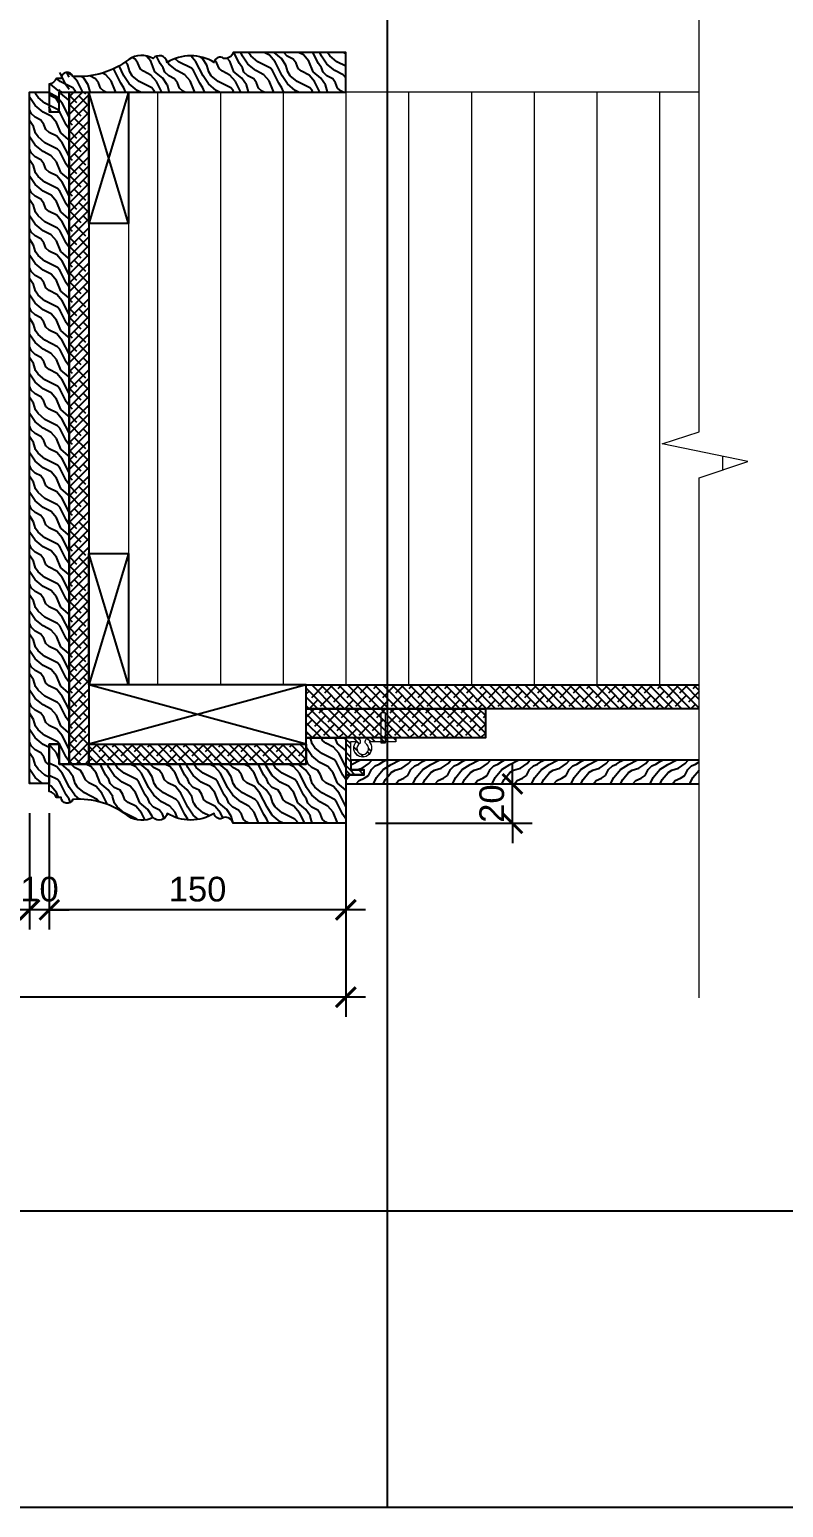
# Model space of a CAD drawing. Header units: millimetres. Extents: x -59920 to -20716, y 18887 to 47087.
# Drawn here: x -37770 to -37388, y 31614 to 32362 of the extents above; entities that cross this region are included whole.
import ezdxf

# ---------------------------------------------------------------- set-up
doc = ezdxf.new("R2010")
doc.units = ezdxf.units.MM
for name, color, linetype, lineweight in [('_ACM-A-ANNO-DIMS', 1, 'Continuous', 13), ('_ACM-A-WALL-HACH', 251, 'Continuous', 9), ('I-WALL', 6, 'Continuous', 13)]:
    doc.layers.add(name, color=color, linetype=linetype, lineweight=lineweight)
for name, color, linetype in [('DE-MT', 2, 'Continuous'), ('I-DETL-LW01', 1, 'Continuous'), ('I-DETL-LW02', 2, 'Continuous'), ('I-DETL-LW251', 251, 'Continuous'), ('PE-尺寸标注', 44, 'Continuous'), ('WALL TYPE$0$HATCH', 8, 'Continuous')]:
    doc.layers.add(name, color=color, linetype=linetype)
doc.styles.add('Arial', font='arial.ttf')
doc.dimstyles.new('WALL TYPE$0$Aec-Arch-M-5', dxfattribs={"dimscale": 5, "dimtxt": 2.5, "dimasz": 2, "dimexe": 2, "dimexo": 3, "dimgap": 0.8, "dimtad": 1, "dimdec": 0, "dimrnd": 1, "dimzin": 3, "dimdsep": 46, "dimtxsty": 'Arial', "dimblk": 'WALL TYPE$0$_ArchTick', "dimcen": 2.5, "dimdle": 2, "dimclrt": 256, "dimazin": 2, "dimtfac": 0.75, "dimtdec": 0, "dimtix": 1, "dimtmove": 2, "dimatfit": 2, "dimfxl": 5, "dimtolj": 1, "dimtzin": 0, "dimarcsym": 0})

# ---------------------------------------------------------------- blocks, each defined once
blk = doc.blocks.new('K_06')
at = {"layer": 'Defpoints', "color": 251}
for p, q in [((873.750008547664, 0), (873.750008547664, -2860)), ((-1836.500000000015, -2709.999999999996), (1836.500000000015, -2709.999999999996))]:
    blk.add_line(p, q, dxfattribs=at)
at = {"layer": 'Defpoints', "color": 1}
blk.add_lwpolyline([(1836.500000000015, -2860), (-1836.500000000015, -2860), (-1836.500000000015, 0), (1836.500000000015, 0)], close=True, dxfattribs=at)
blk = doc.blocks.new('海龙_1215173755')
at = {"layer": 'WALL TYPE$0$HATCH', "ltscale": 2}
h = blk.add_hatch(dxfattribs=at)
h.set_pattern_fill('ANSI32', color=256, scale=0.5)
h.set_pattern_definition([(45, (-39299.69784487303, -12402.66931678472), (-3.367596045400933, 3.367596045400933), []), (45, (-39297.45277987303, -12402.66931678472), (-3.367596045400933, 3.367596045400933), [])])
edge = h.paths.add_edge_path()
edge.add_line((2.291405648800719, -7.1853693941448), (2.291405648895307, 11.2586301537176))
edge.add_line((2.291405648895307, 11.2586301537176), (-2.766336400527507, 11.2586301537176))
edge.add_arc((-2.766336402286313, 9.258630153718839), 1.999999999998765, 89.99999994961394, 201.2138913290534)
edge.add_arc((-5.973488088030813, 5.890560184772322), 2.965716505140973, -243.08079552205038, 63.080795825394205, ccw=False)
edge.add_arc((-9.180639785015451, 9.258630153719412), 1.999999999998192, 338.7861084524729, 450.0000000000145)
edge.add_line((-9.180639785015956, 11.2586301537176), (-22.73189232477307, 11.2586301537176))
edge.add_line((-22.73189232477307, 11.2586301537176), (-22.73189232477307, 9.258630153717604))
edge.add_line((-22.73189232477307, 9.258630153717604), (-9.180639785015956, 9.258630153717604))
edge.add_arc((-5.973488092764455, 6.085253332828891), 4.511778188748358, 135.3032882784527, 404.6967117215473)
edge.add_line((-2.766336400512955, 9.258630153717604), (0.2914056488953065, 9.258630153717604))
edge.add_line((0.2914056488953065, 9.258630153717604), (0.2914056488007191, -3.505607322171272))
edge.add_line((0.2914056488007191, -3.505607322171272), (0.2914056488007191, -5.106938799261115))
edge.add_line((0.2914056488007191, -5.106938799261115), (-6.499315307970392, -5.10693879925384))
edge.add_line((-6.499315307970392, -5.10693879925384), (-6.499315307970392, -7.1853693941448))
edge.add_line((-6.499315307970392, -7.1853693941448), (2.291405648800719, -7.1853693941448))
at = {"color": 1, "linetype": 'Continuous', "lineweight": 15, "elevation": 7.839925138837386}
blk.add_lwpolyline([(-17.26337170643092, 24.12776406589728), (-17.26337170643092, 8.526522878431933), (-15.24067591447965, 8.526522878431933), (-15.24067591447965, 24.12776406589728)], close=True, dxfattribs=at)
at = {"color": 1, "linetype": 'Continuous', "lineweight": 15}
blk.add_lwpolyline([(2.291405648800719, -7.1853693941448), (2.291405648895307, 11.2586301537176), (-2.766336400527507, 11.2586301537176, 0.5273176530246371), (-4.630808598572912, 8.534928952069095, -4.178275816144416), (-7.31616759148892, 8.534928944960484, 0.5273176539620763), (-9.180639785015956, 11.2586301537176), (-22.73189232477307, 11.2586301537176), (-22.73189232477307, 9.258630153717604), (-9.180639785015956, 9.258630153717604, 2.396255539831327), (-2.766336400512955, 9.258630153717604), (0.2914056488953065, 9.258630153717604), (0.2914056488007191, -3.505607322171272), (0.2914056488007191, -5.106938799261115), (-6.499315307970392, -5.10693879925384), (-6.499315307970392, -7.1853693941448)], format="xyb", close=True, dxfattribs=at)
blk = doc.blocks.new('海龙_1215174788')
at = {"layer": 'I-DETL-LW01'}
for p, q in [((-54.99961099407665, 0), (54.99961099407665, -30.00060239396589)), ((-54.99961099407665, -30.00060239396589), (54.99961099407665, 0))]:
    blk.add_line(p, q, dxfattribs=at)
blk.add_lwpolyline([(54.99961099407665, -30.00060239396589), (-54.99961099407665, -30.00060239396589), (-54.99961099407665, 0), (54.99961099407665, 0), (54.99961099407665, -30.00060239396589)], close=True, dxfattribs=at)
blk = doc.blocks.new('K_18')
at = {"layer": 'I-DETL-LW01'}
for p, q in [((33.23561780365708, 0), (-33.23561780365708, -20)), ((-33.23561780365708, 0), (33.23561780365708, -20))]:
    blk.add_line(p, q, dxfattribs=at)
blk.add_lwpolyline([(-33.23561780365708, -20), (-33.23561780365708, 0), (33.23561780365708, 0), (33.23561780365708, -20), (-33.23561780365708, -20)], close=True, dxfattribs=at)
blk = doc.blocks.new('K_23')
at = {"layer": 'I-DETL-LW251'}
h = blk.add_hatch(dxfattribs=at)
h.set_pattern_fill('ANSI38', color=250, angle=-180)
h.set_pattern_definition([(224.9999999999999, (39382.28093701071, 12629.77147991466), (2.245064030267287, -2.24506403026729), []), (314.9999999999999, (39382.28093701071, 12629.77147991466), (6.735192090801863, -2.245064030267293), [7.9375, -4.7625])])
h.paths.add_polyline_path([(-49.99961099406937, -205.0415876618026), (-59.99961099406937, -205.0415876618026), (-59.99961099406937, -360.0013131033593), (-49.99961099406937, -360.0013131033593)])
h.paths.add_polyline_path([(-49.99961099406937, -20.00006513127482), (-59.99961099406937, -20.00006513127119), (-59.99961099406937, -205.0415876618026), (-49.99961099406937, -205.0415876618026)])
h = blk.add_hatch(dxfattribs=at)
h.set_pattern_fill('ANSI38', color=250, angle=-270.0000000000001)
h.set_pattern_definition([(134.9999999999999, (39382.28093701071, 12570.7273935948), (-2.24506403026729, -2.245064030267287), []), (224.9999999999999, (39382.28093701071, 12570.7273935948), (-2.245064030267292, -6.735192090801863), [7.9375, -4.7625])])
h.paths.add_polyline_path([(-49.99961099406937, -350.0011861415369), (59.99961099406937, -350.0011861415369), (59.99961099406937, -360.0011861415369), (-49.99961099406937, -360.0011861415369)])
at = {"layer": 'PE-尺寸标注'}
h = blk.add_hatch(dxfattribs=at)
h.set_pattern_fill('木纹面1', color=250, scale=5, angle=-270.0000000000001, style=0, pattern_type=2)
h.set_pattern_definition([(153.43494882, (-140730.9569070329, -13601.31806579485), (1.019987084581358e-09, 19.9999999776412), [4.62136835, -17.7393114]), (130.6012946499999, (-140748.2508732829, -13614.47510514485), (-1.801354211260634e-08, 19.99999998960277), [4.1580665, -88.037378]), (130.6012946499999, (-140768.2508732829, -13604.47510514485), (-1.801354211260634e-08, 19.99999998960277), [4.1580665, -88.037378]), (130.6012946499999, (-140788.2508732829, -13594.47510514485), (1.452602781483031e-08, 19.99999995163994), [4.1580665, -88.037378]), (153.43494882, (-140728.1620350329, -13611.46550179485), (1.019987084581358e-09, 19.9999999776412), [4.2370078, -18.12367195]), (140.1944289099999, (-140731.9517300329, -13609.57065429484), (-7.906845280639833e-10, 20.00000001048198), [2.2404905, -75.862006]), (140.1944289099999, (-140751.9517300329, -13599.57065429484), (-7.906845280639833e-10, 20.00000001048198), [2.2404905, -75.862006]), (140.1944289099999, (-140771.9517300329, -13589.57065429484), (-7.906845280639833e-10, 20.00000001048198), [2.2404905, -75.862006]), (111.8014094899999, (-140733.6729225329, -13608.13632724485), (2.658085606156288e-08, 19.99999999207265), [2.86871215, -50.9829359]), (123.69006753, (-140734.7383354829, -13605.47279484485), (1.246420043933127e-08, 20.00000002516126), [2.521813, -33.53369975]), (153.4349487999999, (-140736.1371856329, -13603.37451959484), (8.001303720482538e-09, 19.9999999776412), [3.3552885, -19.0053909]), (134.9999999999999, (-140739.1382472329, -13601.87398879484), (1.40896279729176e-14, 19.99999996643937), [2.7178182, -53.8507243]), (134.9999999999999, (-140759.1382472329, -13591.87398879484), (1.40896279729176e-14, 19.99999996643937), [2.7178182, -53.8507243]), (111.8014094899999, (-140741.0600348829, -13599.95220114485), (2.658085606156288e-08, 19.99999999207265), [2.19237, -51.65927799999999]), (153.4349487999999, (-140727.6998741829, -13617.94658224485), (8.001303720482538e-09, 19.9999999776412), [7.1895999, -15.1710799]), (140.1944289099999, (-140734.1304478329, -13614.73129539485), (-7.906845280639833e-10, 20.00000001048198), [4.573562, -73.5289349]), (140.1944289099999, (-140754.1304478329, -13604.73129539485), (-7.906845280639833e-10, 20.00000001048198), [4.573562, -73.5289349]), (140.1944289099999, (-140774.1304478329, -13594.73129539485), (-7.906845280639833e-10, 20.00000001048198), [4.573562, -73.5289349]), (123.69006753, (-140737.6439553829, -13611.80337244485), (1.246420043933127e-08, 20.00000002516126), [2.2405595, -33.8149534]), (105.9453958999999, (-140738.8867940829, -13609.93911439485), (1.449476101023982e-06, 19.99999999510854), [3.5624845, -69.23861445]), (123.69006753, (-140739.8654837829, -13606.51370029484), (1.246420043933127e-08, 20.00000002516126), [4.0929665, -31.9625462]), (140.1944289099999, (-140742.1358531329, -13603.10814629485), (-7.906845280639833e-10, 20.00000001048198), [5.197338, -72.905159]), (140.1944289099999, (-140762.1358531329, -13593.10814629485), (-7.906845280639833e-10, 20.00000001048198), [5.197338, -72.905159]), (140.1944288999999, (-140782.1358531329, -13583.10814629485), (2.699973234775094e-09, 20.00000001048198), [5.197338, -72.905159]), (111.8014094899999, (-140746.1285608829, -13599.78088644485), (2.658085606156288e-08, 19.99999999207265), [5.7145015, -48.137147]), (140.1944289099999, (-140735.0903845329, -13619.25132704485), (-7.906845280639833e-10, 20.00000001048198), [5.214066750000001, -72.88842999999999]), (140.1944289099999, (-140755.0903845329, -13609.25132704485), (-7.906845280639833e-10, 20.00000001048198), [5.214066750000001, -72.88842999999999]), (140.1944289099999, (-140775.0903845329, -13599.25132704485), (-7.906845280639833e-10, 20.00000001048198), [5.214066750000001, -72.88842999999999]), (123.69006753, (-140739.0959415329, -13615.91336284485), (1.246420043933127e-08, 20.00000002516126), [4.838075, -31.21743775]), (116.5650511799999, (-140741.7796227329, -13611.88784114485), (-1.019961125771446e-09, 19.9999999776412), [7.985959999999997, -81.45675899999996]), (116.5650511799999, (-140761.7796227329, -13601.88784114485), (-1.019961125771446e-09, 19.9999999776412), [7.985959999999997, -81.45675899999996]), (130.6012946499999, (-140745.3510710329, -13604.74496004485), (-1.801354211260634e-08, 19.99999998960277), [4.319301400000001, -87.87614315]), (130.6012946499999, (-140765.3510710329, -13594.74496004485), (-1.801354211260634e-08, 19.99999998960277), [4.319301400000001, -87.87614315]), (130.6012946499999, (-140785.3510710329, -13584.74496204485), (-1.801354211260634e-08, 19.99999998960277), [4.319301400000001, -87.87614315]), (123.69006753, (-140741.8742600829, -13617.91663754485), (1.246420043933127e-08, 20.00000002516126), [2.73579165, -33.31972211]), (116.5650512, (-140743.3918042329, -13615.64032129484), (-8.001275541226578e-09, 19.9999999776412), [7.1580762, -82.28464299999999]), (116.5650512, (-140763.3918042329, -13605.64032129484), (8.144144213551995e-08, 20.00000002236256), [7.1580762, -82.28464299999999]), (130.6012946499999, (-140746.5929930329, -13609.23794329485), (-1.801354211260634e-08, 19.99999998960277), [1.700823, -90.49462155]), (130.6012946499999, (-140766.5929930329, -13599.23794329485), (-1.801354211260634e-08, 19.99999998960277), [1.700823, -90.49462155]), (130.6012946499999, (-140786.5929930329, -13589.23794354485), (-1.801354211260634e-08, 19.99999998960277), [1.700823, -90.49462155])])
edge = h.paths.add_edge_path()
edge.add_line((-64.99929409782635, -20.00000415857539), (59.99961099406937, -20.00076633012395))
edge.add_line((59.99961099406937, -20.00076633012395), (59.99961099406937, -20.00071889169521))
edge.add_line((59.99961099406937, -20.00071889169521), (79.99961099406937, -20.00071889169521))
edge.add_line((79.99961099406937, -20.00071889169521), (79.99961099406937, -0.0003475956036709249))
edge.add_line((79.99961099406937, -0.0003475956036709249), (22.99266950390302, 0))
edge.add_arc((18.90004016370596, 1.191914957460124), 4.262660692813703, 260.8860795513985, 343.76261671660507, ccw=False)
edge.add_arc((16.33341725330067, -5.19172697269249), 2.882226526264948, 48.9864228318743, 176.7599828102842)
edge.add_arc((1.533748628949289, -24.25924164853049), 22.62618195593916, 58.20282594837643, 121.7946807328175)
edge.add_arc((-14.43534059264933, -5.697305995157547), 4.102787472596424, 9.384517183733337, 139.2342967435761)
edge.add_arc((-23.32189807837483, -13.27361302254209), 11.77156623235295, 60.5974443880997, 123.6714147726792)
edge.add_arc((-55.10303494558096, 28.82980278526977), 41.00637843885687, 265.8404237483068, 308.01522969566713, ccw=False)
edge.add_arc((-60.96015037058883, -13.1506755273813), 3.079146203876887, 20.57501200559602, 178.5813449604336)
edge.add_line((-64.03835276034079, -13.07444303709781), (-66.42360665739398, -13.07419584452873))
edge.add_arc((-70.88955782196331, -11.40831567202333), 4.766537165853721, 280.7645598544666, 339.54357924384215, ccw=False)
edge.add_line((-69.99929409782635, -16.09097592608305), (-69.99929409782635, -29.99997367143988))
edge.add_line((-69.99929409782635, -29.99997367143988), (-64.99929409782635, -29.99997367143988))
edge.add_line((-64.99929409782635, -29.99997367143988), (-64.99929409782635, -19.99997367143988))
h = blk.add_hatch(dxfattribs=at)
h.set_pattern_fill('木纹面1', color=250, scale=5, angle=-270.0000000000001, style=0, pattern_type=2)
h.set_pattern_definition([(153.43494882, (39381.41441451071, 12647.70474116466), (1.01998432603116e-09, 19.9999999776412), [4.62136835, -17.7393114]), (130.6012946499999, (39364.12044826074, 12634.54770181465), (-1.801354487115654e-08, 19.99999998960277), [4.1580665, -88.037378]), (130.6012946499999, (39344.12044826074, 12644.54770181465), (-1.801354487115654e-08, 19.99999998960277), [4.1580665, -88.037378]), (130.6012946499999, (39324.12044826074, 12654.54770181465), (1.452602505628012e-08, 19.99999995163994), [4.1580665, -88.037378]), (153.43494882, (39384.20928651071, 12637.55730516466), (1.01998432603116e-09, 19.9999999776412), [4.2370078, -18.12367195]), (140.1944289099999, (39380.41959151073, 12639.45215266468), (-7.90687286614186e-10, 20.00000001048198), [2.2404905, -75.862006]), (140.1944289099999, (39360.41959151073, 12649.45215266468), (-7.90687286614186e-10, 20.00000001048198), [2.2404905, -75.862006]), (140.1944289099999, (39340.41959151073, 12659.45215266468), (-7.90687286614186e-10, 20.00000001048198), [2.2404905, -75.862006]), (111.8014094899999, (39378.69839901073, 12640.88647971468), (2.658085330301268e-08, 19.99999999207265), [2.86871215, -50.9829359]), (123.6900675299999, (39377.63298606072, 12643.55001211466), (1.246419768078106e-08, 20.00000002516126), [2.521813, -33.53369975]), (153.4349487999999, (39376.23413591072, 12645.64828736466), (8.001300961932341e-09, 19.9999999776412), [3.355288499999994, -19.00539089999995]), (134.9999999999999, (39373.23307431073, 12647.14881816468), (1.133107777628205e-14, 19.99999996643937), [2.7178182, -53.8507243]), (134.9999999999999, (39353.23307431073, 12657.14881816468), (1.133107777628205e-14, 19.99999996643937), [2.7178182, -53.8507243]), (111.8014094899999, (39371.31128666073, 12649.07060581466), (2.658085330301268e-08, 19.99999999207265), [2.19237, -51.65927799999999]), (153.4349487999999, (39384.67144736071, 12631.07622471466), (8.001300961932341e-09, 19.9999999776412), [7.189599899999988, -15.17107989999997]), (140.1944289099999, (39378.24087371072, 12634.29151156466), (-7.90687286614186e-10, 20.00000001048198), [4.573562, -73.5289349]), (140.1944289099999, (39358.24087371072, 12644.29151156466), (-7.90687286614186e-10, 20.00000001048198), [4.573562, -73.5289349]), (140.1944289099999, (39338.24087371072, 12654.29151156466), (-7.90687286614186e-10, 20.00000001048198), [4.573562, -73.5289349]), (123.6900675299999, (39374.72736616072, 12637.21943451467), (1.246419768078106e-08, 20.00000002516126), [2.2405595, -33.8149534]), (105.9453958999999, (39373.48452746071, 12639.08369256466), (1.449476098265431e-06, 19.99999999510854), [3.5624845, -69.23861445]), (123.6900675299999, (39372.50583776072, 12642.50910666465), (1.246419768078106e-08, 20.00000002516126), [4.0929665, -31.9625462]), (140.1944289099999, (39370.23546841071, 12645.91466066465), (-7.90687286614186e-10, 20.00000001048198), [5.197338, -72.905159]), (140.1944289099999, (39350.23546841071, 12655.91466066465), (-7.90687286614186e-10, 20.00000001048198), [5.197338, -72.905159]), (140.1944288999999, (39330.23546841071, 12665.91466066465), (2.699970476224892e-09, 20.00000001048198), [5.197338, -72.905159]), (111.8014094899999, (39366.24276066071, 12649.24192051467), (2.658085330301268e-08, 19.99999999207265), [5.7145015, -48.137147]), (140.1944289099999, (39377.28093701071, 12629.77147991466), (-7.90687286614186e-10, 20.00000001048198), [5.214066750000001, -72.88842999999999]), (140.1944289099999, (39357.28093701071, 12639.77147991466), (-7.90687286614186e-10, 20.00000001048198), [5.214066750000001, -72.88842999999999]), (140.1944289099999, (39337.28093701071, 12649.77147991466), (-7.90687286614186e-10, 20.00000001048198), [5.214066750000001, -72.88842999999999]), (123.6900675299999, (39373.27538001072, 12633.10944411467), (1.246419768078106e-08, 20.00000002516126), [4.838075, -31.21743775]), (116.5650511799999, (39370.59169881072, 12637.13496581468), (-1.019963884321644e-09, 19.9999999776412), [7.985959999999984, -81.45675899999976]), (116.5650511799999, (39350.59169881072, 12647.13496581468), (-1.019963884321644e-09, 19.9999999776412), [7.985959999999984, -81.45675899999976]), (130.6012946499999, (39367.02025051072, 12644.27784691469), (-1.801354487115654e-08, 19.99999998960277), [4.319301400000001, -87.87614315]), (130.6012946499999, (39347.02025051072, 12654.27784691469), (-1.801354487115654e-08, 19.99999998960277), [4.319301400000001, -87.87614315]), (130.6012946499999, (39327.02025051072, 12664.27784491467), (-1.801354487115654e-08, 19.99999998960277), [4.319301400000001, -87.87614315]), (123.6900675299999, (39370.49706146074, 12631.10616941468), (1.246419768078106e-08, 20.00000002516126), [2.73579165, -33.31972211]), (116.5650511999999, (39368.97951731074, 12633.38248566465), (-8.001278299776775e-09, 19.9999999776412), [7.158076199999985, -82.28464299999975]), (116.5650511999999, (39348.97951731074, 12643.38248566465), (8.144143937696974e-08, 20.00000002236256), [7.158076199999985, -82.28464299999975]), (130.6012946499999, (39365.77832851073, 12639.78486366468), (-1.801354487115654e-08, 19.99999998960277), [1.700823, -90.49462155]), (130.6012946499999, (39345.77832851073, 12649.78486366468), (-1.801354487115654e-08, 19.99999998960277), [1.700823, -90.49462155]), (130.6012946499999, (39325.77832851073, 12659.78486341468), (-1.801354487115654e-08, 19.99999998960277), [1.700823, -90.49462155])])
h.paths.add_polyline_path([(-59.99961099406937, -205.0415876618026), (-79.99961099406937, -205.0415876618026), (-79.99961099406937, -369.8874311849904), (-69.99961099406937, -369.8874311849904), (-69.99961099406937, -350.0014350499514), (-64.99929409782635, -350.0014350499514), (-64.99929409782635, -360.0014045628159), (-59.99961099406937, -360.0013740776303)])
h.paths.add_polyline_path([(-69.99961099406937, -20.11343685374413), (-79.99961099406937, -20.11343685374595), (-79.99961099406937, -205.0415876618026), (-59.99961099406937, -205.0415876618026), (-59.99961099406937, -10.11711762324194), (-64.99929409782635, -10.11708713802727), (-64.99929409782635, -20.11705665089175), (-69.99961099406937, -20.11705665089175)])
h = blk.add_hatch(dxfattribs=at)
h.set_pattern_fill('木纹面1', color=250, scale=5, angle=-270.0000000000001, style=0, pattern_type=2)
h.set_pattern_definition([(153.43494882, (39381.41441451071, 12588.6606548448), (1.01998432603116e-09, 19.9999999776412), [4.62136835, -17.7393114]), (130.6012946499999, (39364.12044826074, 12575.50361549479), (-1.801354487115654e-08, 19.99999998960277), [4.1580665, -88.037378]), (130.6012946499999, (39344.12044826074, 12585.50361549479), (-1.801354487115654e-08, 19.99999998960277), [4.1580665, -88.037378]), (130.6012946499999, (39324.12044826074, 12595.50361549479), (1.452602505628012e-08, 19.99999995163994), [4.1580665, -88.037378]), (153.43494882, (39384.20928651071, 12578.5132188448), (1.01998432603116e-09, 19.9999999776412), [4.2370078, -18.12367195]), (140.1944289099999, (39380.41959151073, 12580.40806634482), (-7.90687286614186e-10, 20.00000001048198), [2.2404905, -75.862006]), (140.1944289099999, (39360.41959151073, 12590.40806634482), (-7.90687286614186e-10, 20.00000001048198), [2.2404905, -75.862006]), (140.1944289099999, (39340.41959151073, 12600.40806634482), (-7.90687286614186e-10, 20.00000001048198), [2.2404905, -75.862006]), (111.8014094899999, (39378.69839901073, 12581.84239339482), (2.658085330301268e-08, 19.99999999207265), [2.86871215, -50.9829359]), (123.6900675299999, (39377.63298606072, 12584.5059257948), (1.246419768078106e-08, 20.00000002516126), [2.521813, -33.53369975]), (153.4349487999999, (39376.23413591072, 12586.6042010448), (8.001300961932341e-09, 19.9999999776412), [3.355288499999993, -19.00539089999995]), (134.9999999999999, (39373.23307431073, 12588.10473184482), (1.133107777628205e-14, 19.99999996643937), [2.7178182, -53.8507243]), (134.9999999999999, (39353.23307431073, 12598.10473184482), (1.133107777628205e-14, 19.99999996643937), [2.7178182, -53.8507243]), (111.8014094899999, (39371.31128666073, 12590.0265194948), (2.658085330301268e-08, 19.99999999207265), [2.19237, -51.65927799999999]), (153.4349487999999, (39384.67144736071, 12572.0321383948), (8.001300961932341e-09, 19.9999999776412), [7.189599899999987, -15.17107989999997]), (140.1944289099999, (39378.24087371072, 12575.2474252448), (-7.90687286614186e-10, 20.00000001048198), [4.573562, -73.5289349]), (140.1944289099999, (39358.24087371072, 12585.2474252448), (-7.90687286614186e-10, 20.00000001048198), [4.573562, -73.5289349]), (140.1944289099999, (39338.24087371072, 12595.2474252448), (-7.90687286614186e-10, 20.00000001048198), [4.573562, -73.5289349]), (123.6900675299999, (39374.72736616072, 12578.17534819481), (1.246419768078106e-08, 20.00000002516126), [2.2405595, -33.8149534]), (105.9453958999999, (39373.48452746071, 12580.0396062448), (1.449476098265431e-06, 19.99999999510854), [3.5624845, -69.23861445]), (123.6900675299999, (39372.50583776072, 12583.46502034479), (1.246419768078106e-08, 20.00000002516126), [4.0929665, -31.9625462]), (140.1944289099999, (39370.23546841071, 12586.87057434479), (-7.90687286614186e-10, 20.00000001048198), [5.197338, -72.905159]), (140.1944289099999, (39350.23546841071, 12596.87057434479), (-7.90687286614186e-10, 20.00000001048198), [5.197338, -72.905159]), (140.1944288999999, (39330.23546841071, 12606.87057434479), (2.699970476224892e-09, 20.00000001048198), [5.197338, -72.905159]), (111.8014094899999, (39366.24276066071, 12590.19783419481), (2.658085330301268e-08, 19.99999999207265), [5.7145015, -48.137147]), (140.1944289099999, (39377.28093701071, 12570.7273935948), (-7.90687286614186e-10, 20.00000001048198), [5.214066750000001, -72.88842999999999]), (140.1944289099999, (39357.28093701071, 12580.7273935948), (-7.90687286614186e-10, 20.00000001048198), [5.214066750000001, -72.88842999999999]), (140.1944289099999, (39337.28093701071, 12590.7273935948), (-7.90687286614186e-10, 20.00000001048198), [5.214066750000001, -72.88842999999999]), (123.6900675299999, (39373.27538001072, 12574.06535779481), (1.246419768078106e-08, 20.00000002516126), [4.838075, -31.21743775]), (116.5650511799999, (39370.59169881072, 12578.09087949482), (-1.019963884321644e-09, 19.9999999776412), [7.985959999999984, -81.45675899999975]), (116.5650511799999, (39350.59169881072, 12588.09087949482), (-1.019963884321644e-09, 19.9999999776412), [7.985959999999984, -81.45675899999975]), (130.6012946499999, (39367.02025051072, 12585.23376059483), (-1.801354487115654e-08, 19.99999998960277), [4.319301400000001, -87.87614315]), (130.6012946499999, (39347.02025051072, 12595.23376059483), (-1.801354487115654e-08, 19.99999998960277), [4.319301400000001, -87.87614315]), (130.6012946499999, (39327.02025051072, 12605.23375859481), (-1.801354487115654e-08, 19.99999998960277), [4.319301400000001, -87.87614315]), (123.6900675299999, (39370.49706146074, 12572.06208309482), (1.246419768078106e-08, 20.00000002516126), [2.73579165, -33.31972211]), (116.5650511999999, (39368.97951731074, 12574.33839934479), (-8.001278299776775e-09, 19.9999999776412), [7.158076199999984, -82.28464299999973]), (116.5650511999999, (39348.97951731074, 12584.33839934479), (8.144143937696974e-08, 20.00000002236256), [7.158076199999984, -82.28464299999973]), (130.6012946499999, (39365.77832851073, 12580.74077734482), (-1.801354487115654e-08, 19.99999998960277), [1.700823, -90.49462155]), (130.6012946499999, (39345.77832851073, 12590.74077734482), (-1.801354487115654e-08, 19.99999998960277), [1.700823, -90.49462155]), (130.6012946499999, (39325.77832851073, 12600.74077709482), (-1.801354487115654e-08, 19.99999998960277), [1.700823, -90.49462155])])
edge = h.paths.add_edge_path()
edge.add_line((-64.99929409782635, -360.0014045628159), (59.99961099409848, -360.0006423912964))
edge.add_line((59.99961099406937, -360.0006423912964), (59.99961098009953, -346.8006141457554))
edge.add_line((59.99961098009953, -346.8006141457554), (79.99961098009953, -346.8006141457554))
edge.add_line((79.99961098009953, -346.8006141457554), (79.99961099406937, -390.0005204431618))
edge.add_line((79.99961099406937, -390.0005204431327), (22.99266950390302, -390.0008680387073))
edge.add_arc((18.90004016368766, -391.1927829961896), 4.26266069283691, 16.23738328341174, 99.11392044857686)
edge.add_arc((16.33341725330683, -384.8091410660672), 2.882226526242083, -176.75998281044554, -48.98642283168931, ccw=False)
edge.add_arc((1.533748628979083, -365.7416263901941), 22.62618195595252, -121.79468073288939, -58.20282594844832, ccw=False)
edge.add_arc((-14.43534059263766, -384.3035620435512), 4.102787472591847, -139.2342967435656, -9.384517183722778, ccw=False)
edge.add_arc((-23.32189807840041, -376.7272550161833), 11.77156623234879, -123.67141477255342, -60.59744438795548, ccw=False)
edge.add_arc((-55.10303494561231, -418.8306708240088), 41.00637843887245, 51.98477030427818, 94.15957625164516)
edge.add_arc((-60.96015037060715, -376.8501925113342), 3.079146203872422, -178.58134496031198, -20.575012005464203, ccw=False)
edge.add_line((-64.03835276034079, -376.9264250016095), (-66.42360665739398, -376.9266721941785))
edge.add_arc((-70.88955782196717, -378.592552366692), 4.766537165873779, 20.45642075617084, 79.23544014562434)
edge.add_line((-69.99929409782635, -373.9098921126242), (-69.99929409782635, -350.0014350499514))
edge.add_line((-69.99929409782635, -350.0014350499514), (-64.99929409782635, -350.0014350499514))
edge.add_line((-64.99929409782635, -350.0014350499514), (-64.99929409782635, -360.0014350499514))
at = {"layer": 'I-DETL-LW01'}
for points in [[(-59.99961099406937, -205.0415876618026), (-59.99955002329079, -20.000065131273), (-49.99955002329079, -20.000065131273), (-49.99961099406937, -205.0415876618026)], [(-49.99961099406937, -205.0415876618026), (-49.99961099406937, -360.0013131033593), (-59.99961099406937, -360.0013131033593), (-59.99961099406937, -205.0415876618026)]]:
    blk.add_lwpolyline(points, dxfattribs=at)
blk.add_lwpolyline([(-49.99961099406937, -350.0011861415369), (59.99961099406937, -350.0011861415369), (59.99961099406937, -360.0011861415369), (-49.99961099406937, -360.0011861415369)], close=True, dxfattribs=at)
at = {"layer": 'I-DETL-LW02'}
for points in [[(-64.99929409782635, -20.00000415857539), (59.99961099406937, -20.00076633012395), (59.99961099406937, -20.00071889169521), (79.99961099406937, -20.00071889169521), (79.99961099406937, -0.0003475956036709249), (22.99266950390302, 0, -0.3782502001718009), (18.2248433958448, -3.016931144113187, 0.6234963798739479), (13.45579787058523, -5.02882689004764, 0.2848190696675714), (-10.3874637586996, -5.028308100940194, 0.6361491608280843), (-17.54273459775141, -3.018319705093745, 0.2823776289364123), (-29.84839920126251, -3.476952639757656, -0.1861280918310402), (-58.07741399548831, -12.06856077536941, 0.8243827968840718), (-64.03835276034079, -13.07444303709781), (-66.42360665739398, -13.07419584452873, -0.2622472454661371), (-69.99929409782635, -16.09097592608305), (-69.99929409782635, -29.99997367143988), (-64.99929409782635, -29.99997367143988), (-64.99929409782635, -19.99997367143988)], [(-64.99929409782635, -360.0014045628159), (59.99961099406937, -360.0006423912964), (59.99961098009953, -346.8006141457554), (79.99961098009953, -346.8006141457554), (79.99961099406937, -390.0005204431327), (22.99266950390302, -390.0008680387364, 0.3782502001718009), (18.2248433958448, -386.9839368946232, -0.6234963798739479), (13.45579787058523, -384.9720411486887, -0.2848190696675714), (-10.3874637586996, -384.9725599377671, -0.6361491608280843), (-17.54273459775141, -386.9825483336135, -0.2823776289364123), (-29.84839920126251, -386.5239153989787, 0.1861280918310402), (-58.07741399548831, -377.9323072633379, -0.8243827968840718), (-64.03835276034079, -376.9264250016095), (-66.42360665739398, -376.9266721942076, 0.2622472454661371), (-69.99929409782635, -373.9098921126242), (-69.99929409782635, -350.0014350499514), (-64.99929409782635, -350.0014350499514), (-64.99929409782635, -360.0014350499514)]]:
    blk.add_lwpolyline(points, format="xyb", dxfattribs=at)
for points in [[(-79.99961099406937, -205.0415876618026), (-79.99961099406937, -20.11343685374595), (-69.99961099406937, -20.11343685374595), (-69.99961099406937, -29.99997367143988), (-64.99929409782635, -29.99997367143988), (-64.99929409782635, -20.00000415857539), (-59.99961099406937, -20.00003464379006), (-59.99961099406937, -205.0415876618026)], [(-59.99961099406937, -205.0415876618026), (-59.99961099406937, -360.0013740776303), (-64.99929409782635, -360.0014045628159), (-64.99929409782635, -350.0014350499514), (-69.99961099406937, -350.0014350499514), (-69.99961099406937, -369.8874311849904), (-79.99961099406937, -369.8874311849904), (-79.99961099406937, -205.0415876618026)]]:
    blk.add_lwpolyline(points, dxfattribs=at)
at = {"rotation": 270}
for p in [(-29.99961099406937, -53.35292336297789), (-29.99961099406937, -286.7649659439012)]:
    blk.add_blockref('K_18', p, dxfattribs=at)
at = {"layer": 'I-DETL-LW01', "xscale": -1}
blk.add_blockref('海龙_1215174788', (5, -320.0005837475728), dxfattribs=at)
blk = doc.blocks.new('WALL TYPE$0$_ArchTick')
at = {"color": 0, "linetype": 'ByBlock', "const_width": 0.15}
blk.add_lwpolyline([(-0.5, -0.5), (0.5, 0.5)], dxfattribs=at)
blk = doc.blocks.new('*D41')
at = {"layer": 'DE-MT', "color": 0, "lineweight": -2, "transparency": 16777216}
for p, q in [((-37914.22301093097, 31965.03600746376), (-37914.22301093097, 31906.15590258259)), ((-37769.5342696037, 31965.03600746376), (-37769.5342696037, 31906.15590258259)), ((-37759.5342696037, 31916.15590258259), (-37924.22301093097, 31916.15590258259))]:
    blk.add_line(p, q, dxfattribs=at)
at = {"layer": 'Defpoints', "color": 0, "transparency": 16777216}
for p in [(-37914.22301093097, 31980.03600746376), (-37769.5342696037, 31980.03600746376), (-37914.22301093097, 31916.15590258259)]:
    blk.add_point(p, dxfattribs=at)
at = {"layer": 'DE-MT', "color": 0, "lineweight": -2, "transparency": 16777216, "xscale": 10, "yscale": 10, "zscale": 10, "rotation": 180}
blk.add_blockref('WALL TYPE$0$_ArchTick', (-37914.22301093097, 31916.15590258259), dxfattribs=at)
at = {"layer": 'DE-MT', "color": 0, "lineweight": -2, "transparency": 16777216, "xscale": 10, "yscale": 10, "zscale": 10}
blk.add_blockref('WALL TYPE$0$_ArchTick', (-37769.5342696037, 31916.15590258259), dxfattribs=at)
at = {"layer": 'DE-MT', "transparency": 16777216, "insert": (-37841.87864026734, 31926.53806492911), "char_height": 12.5, "attachment_point": 5, "style": 'Arial'}
blk.add_mtext('\\A1;145', dxfattribs=at)
blk = doc.blocks.new('*D42')
at = {"layer": 'DE-MT', "color": 0, "lineweight": -2, "transparency": 16777216}
for p, q in [((-37769.5342696037, 31965.03600746376), (-37769.5342696037, 31906.15590258259)), ((-37759.5342696037, 31965.03600746376), (-37759.5342696037, 31906.15590258259)), ((-37769.5342696037, 31916.15590258259), (-37779.5342696037, 31916.15590258259)), ((-37759.5342696037, 31916.15590258259), (-37769.5342696037, 31916.15590258259)), ((-37759.5342696037, 31916.15590258259), (-37749.5342696037, 31916.15590258259))]:
    blk.add_line(p, q, dxfattribs=at)
at = {"layer": 'Defpoints', "color": 0, "transparency": 16777216}
for p in [(-37769.5342696037, 31980.03600746376), (-37759.5342696037, 31980.03600746376), (-37769.5342696037, 31916.15590258259)]:
    blk.add_point(p, dxfattribs=at)
at = {"layer": 'DE-MT', "color": 0, "lineweight": -2, "transparency": 16777216, "xscale": 10, "yscale": 10, "zscale": 10}
blk.add_blockref('WALL TYPE$0$_ArchTick', (-37769.5342696037, 31916.15590258259), dxfattribs=at)
at = {"layer": 'DE-MT', "color": 0, "lineweight": -2, "transparency": 16777216, "xscale": 10, "yscale": 10, "zscale": 10, "rotation": 180}
blk.add_blockref('WALL TYPE$0$_ArchTick', (-37759.5342696037, 31916.15590258259), dxfattribs=at)
at = {"layer": 'DE-MT', "transparency": 16777216, "insert": (-37764.5342696037, 31926.53806492911), "char_height": 12.5, "attachment_point": 5, "style": 'Arial'}
blk.add_mtext('\\A1;10', dxfattribs=at)
blk = doc.blocks.new('*D43')
at = {"layer": 'DE-MT', "color": 0, "lineweight": -2, "transparency": 16777216}
for p, q in [((-37759.5342696037, 31965.03600746376), (-37759.5342696037, 31906.15590258259)), ((-37609.53504761556, 31965.03600746375), (-37609.53504761556, 31906.15590258259)), ((-37599.53504761556, 31916.15590258259), (-37769.5342696037, 31916.15590258259))]:
    blk.add_line(p, q, dxfattribs=at)
at = {"layer": 'Defpoints', "color": 0, "transparency": 16777216}
for p in [(-37759.5342696037, 31980.03600746376), (-37609.53504761556, 31980.03600746375), (-37759.5342696037, 31916.15590258259)]:
    blk.add_point(p, dxfattribs=at)
at = {"layer": 'DE-MT', "color": 0, "lineweight": -2, "transparency": 16777216, "xscale": 10, "yscale": 10, "zscale": 10, "rotation": 180}
blk.add_blockref('WALL TYPE$0$_ArchTick', (-37759.5342696037, 31916.15590258259), dxfattribs=at)
at = {"layer": 'DE-MT', "color": 0, "lineweight": -2, "transparency": 16777216, "xscale": 10, "yscale": 10, "zscale": 10}
blk.add_blockref('WALL TYPE$0$_ArchTick', (-37609.53504761556, 31916.15590258259), dxfattribs=at)
at = {"layer": 'DE-MT', "transparency": 16777216, "insert": (-37684.53465860963, 31926.53806492911), "char_height": 12.5, "attachment_point": 5, "style": 'Arial'}
blk.add_mtext('\\A1;150', dxfattribs=at)
blk = doc.blocks.new('*D44')
at = {"layer": 'DE-MT', "color": 0, "lineweight": -2, "transparency": 16777216}
for p, q in [((-39449.53582562695, 31965.03600746368), (-39449.53582562695, 31861.93573141025)), ((-37609.53504761556, 31965.03600746481), (-37609.53504761556, 31861.93573141025)), ((-37599.53504761556, 31871.93573141025), (-39459.53582562695, 31871.93573141025))]:
    blk.add_line(p, q, dxfattribs=at)
at = {"layer": 'Defpoints', "color": 0, "transparency": 16777216}
for p in [(-39449.53582562695, 31980.03600746368), (-37609.53504761556, 31980.03600746481), (-39449.53582562695, 31871.93573141025)]:
    blk.add_point(p, dxfattribs=at)
at = {"layer": 'DE-MT', "color": 0, "lineweight": -2, "transparency": 16777216, "xscale": 10, "yscale": 10, "zscale": 10, "rotation": 180}
blk.add_blockref('WALL TYPE$0$_ArchTick', (-39449.53582562695, 31871.93573141025), dxfattribs=at)
at = {"layer": 'DE-MT', "color": 0, "lineweight": -2, "transparency": 16777216, "xscale": 10, "yscale": 10, "zscale": 10}
blk.add_blockref('WALL TYPE$0$_ArchTick', (-37609.53504761556, 31871.93573141025), dxfattribs=at)
at = {"layer": 'DE-MT', "transparency": 16777216, "insert": (-38529.53543662126, 31882.31789375677), "char_height": 12.5, "attachment_point": 5, "style": 'Arial'}
blk.add_mtext('\\A1;1790', dxfattribs=at)
blk = doc.blocks.new('*D45')
at = {"layer": 'DE-MT', "color": 0, "lineweight": -2, "transparency": 16777216}
for p, q in [((-37525.24027040236, 31979.8641943435), (-37525.24027040236, 31989.8641943435)), ((-37594.53426960371, 31979.8641943435), (-37515.24027040236, 31979.8641943435)), ((-37525.24027040236, 31959.92291820564), (-37525.24027040236, 31979.8641943435)), ((-37594.53504761557, 31959.92291820564), (-37515.24027040236, 31959.92291820564)), ((-37525.24027040236, 31959.92291820564), (-37525.24027040236, 31949.92291820564))]:
    blk.add_line(p, q, dxfattribs=at)
at = {"layer": 'Defpoints', "color": 0, "transparency": 16777216}
for p in [(-37609.53426960371, 31979.8641943435), (-37525.24027040236, 31979.8641943435), (-37609.53504761557, 31959.92291820564)]:
    blk.add_point(p, dxfattribs=at)
at = {"layer": 'DE-MT', "color": 0, "lineweight": -2, "transparency": 16777216, "xscale": 10, "yscale": 10, "zscale": 10}
for p, rotation in [((-37525.24027040236, 31979.8641943435), 270), ((-37525.24027040236, 31959.92291820564), 90)]:
    blk.add_blockref('WALL TYPE$0$_ArchTick', p, dxfattribs=dict(at, rotation=rotation))
at = {"layer": 'DE-MT', "transparency": 16777216, "insert": (-37535.62243274886, 31969.89355627458), "char_height": 12.5, "attachment_point": 5, "rotation": 90, "style": 'Arial'}
blk.add_mtext('\\A1;20', dxfattribs=at)

msp = doc.modelspace()

# ---------------------------------------------------------------- hatches: boundary and pattern name
at = {"layer": '_ACM-A-WALL-HACH'}
h = msp.add_hatch(dxfattribs=at)
h.set_pattern_fill('ANSI31', color=256, scale=10, angle=45)
h.set_pattern_definition([(90, (-2017.600028477871, 2681.863923429639), (-31.75, 0), [])])
h.paths.add_polyline_path([(-37449.46501572058, 32151.97712463998), (-37430.79502992635, 32157.9537860716), (-37430.79502992635, 32329.92283465053), (-37719.53504761556, 32329.92283465053), (-37719.53504761556, 32029.92283465053), (-37430.79502992635, 32029.92283465053), (-37430.79502992635, 32134.79422509039), (-37406.1506495442, 32143.01213393288)])
at = {"layer": 'I-DETL-LW251'}
h = msp.add_hatch(dxfattribs=at)
h.set_pattern_fill('ANSI38', color=250, angle=-270.0000000000001)
h.set_pattern_definition([(134.9999999999999, (-26802.40071612137, -3781.923107127324), (-2.24506403026729, -2.245064030267287), []), (224.9999999999999, (-26802.40071612137, -3781.923107127324), (-2.245064030267293, -6.735192090801863), [7.9375, -4.7625])])
h.paths.add_polyline_path([(-37430.79502992634, 32017.92285490118), (-37430.79502992634, 32029.92285490118), (-37629.53504761556, 32029.92285490118), (-37629.53504761556, 32017.92285490118)])
h = msp.add_hatch(dxfattribs=at)
h.set_pattern_fill('ANSI38', color=250, angle=-270.0000000000001)
h.set_pattern_definition([(134.9999999999999, (-38077.74978089688, 33208.86405242829), (-2.24506403026729, -2.245064030267287), []), (224.9999999999999, (-38077.74978089688, 33208.86405242829), (-2.245064030267293, -6.735192090801863), [7.9375, -4.7625])])
h.paths.add_polyline_path([(-37538.90938617088, 32017.92282446093), (-37538.90938617088, 32003.12282446094), (-37629.53504761556, 32003.12282450821), (-37629.53504761556, 32017.92282450823)])
at = {"layer": 'PE-尺寸标注'}
h = msp.add_hatch(dxfattribs=at)
h.set_pattern_fill('木纹面1', color=250, scale=5.000000000000001, angle=-1.272221872585407e-14, style=0, pattern_type=2)
h.set_pattern_definition([(63.43494882, (-48356.03002435979, 123418.9216176769), (19.9999999776412, -1.019978660492269e-09), [4.621368350000001, -17.7393114]), (40.60129464999999, (-48369.1870637098, 123436.2155839269), (19.99999998960277, 1.801355053669543e-08), [4.1580665, -88.03737800000002]), (40.60129464999999, (-48359.1870637098, 123456.2155839269), (19.99999998960277, 1.801355053669543e-08), [4.1580665, -88.03737800000002]), (40.60129464999999, (-48349.1870637098, 123476.2155839269), (19.99999995163994, -1.452601939074124e-08), [4.1580665, -88.03737800000002]), (63.43494882, (-48366.17746035979, 123416.1267456769), (19.9999999776412, -1.019978660492269e-09), [4.237007800000001, -18.12367195]), (50.19442890999996, (-48364.28261285977, 123419.9164406769), (20.00000001048199, 7.906929521530867e-10), [2.2404905, -75.86200600000001]), (50.19442890999996, (-48354.28261285977, 123439.9164406769), (20.00000001048199, 7.906929521530867e-10), [2.2404905, -75.86200600000001]), (50.19442890999996, (-48344.28261285977, 123459.9164406769), (20.00000001048199, 7.906929521530867e-10), [2.2404905, -75.86200600000001]), (21.80140948999999, (-48362.84828580977, 123421.6376331769), (19.99999999207266, -2.658084763747379e-08), [2.868712150000001, -50.98293590000001]), (33.69006752999998, (-48360.18475340979, 123422.7030461269), (20.00000002516126, -1.246419201524216e-08), [2.521813, -33.53369975]), (63.43494879999999, (-48358.08647815979, 123424.1018962769), (19.99999997764121, -8.001295296393451e-09), [3.3552885, -19.0053909]), (44.99999999999999, (-48356.58594735977, 123427.1029578769), (19.99999996643937, -5.665538888141027e-15), [2.7178182, -53.85072430000001]), (44.99999999999999, (-48346.58594735977, 123447.1029578769), (19.99999996643937, -5.665538888141027e-15), [2.7178182, -53.85072430000001]), (21.80140948999999, (-48354.66415970979, 123429.0247455269), (19.99999999207266, -2.658084763747379e-08), [2.19237, -51.65927800000001]), (63.43494879999999, (-48372.65854080979, 123415.6645848269), (19.99999997764121, -8.001295296393451e-09), [7.1895999, -15.1710799]), (50.19442890999996, (-48369.44325395979, 123422.0951584769), (20.00000001048199, 7.906929521530867e-10), [4.573562000000001, -73.52893490000001]), (50.19442890999996, (-48359.44325395979, 123442.0951584769), (20.00000001048199, 7.906929521530867e-10), [4.573562000000001, -73.52893490000001]), (50.19442890999996, (-48349.44325395979, 123462.0951584769), (20.00000001048199, 7.906929521530867e-10), [4.573562000000001, -73.52893490000001]), (33.69006752999998, (-48366.51533100978, 123425.6086660269), (20.00000002516126, -1.246419201524216e-08), [2.240559500000001, -33.81495340000001]), (15.94539589999995, (-48364.65107295979, 123426.8515047269), (19.99999999510855, -1.449476092599893e-06), [3.5624845, -69.23861445000001]), (33.69006752999998, (-48361.2256588598, 123427.8301944269), (20.00000002516126, -1.246419201524216e-08), [4.092966500000001, -31.96254620000001]), (50.19442890999996, (-48357.8201048598, 123430.1005637769), (20.00000001048199, 7.906929521530867e-10), [5.197338000000001, -72.90515900000001]), (50.19442890999996, (-48347.8201048598, 123450.1005637769), (20.00000001048199, 7.906929521530867e-10), [5.197338000000001, -72.90515900000001]), (50.19442889999996, (-48337.8201048598, 123470.1005637769), (20.00000001048199, -2.699964810685992e-09), [5.197338000000001, -72.90515900000001]), (21.80140948999999, (-48354.49284500978, 123434.0932715269), (19.99999999207266, -2.658084763747379e-08), [5.714501500000001, -48.13714700000001]), (50.19442890999996, (-48373.96328560979, 123423.0550951769), (20.00000001048199, 7.906929521530867e-10), [5.214066750000002, -72.88843]), (50.19442890999996, (-48363.96328560979, 123443.0550951769), (20.00000001048199, 7.906929521530867e-10), [5.214066750000002, -72.88843]), (50.19442890999996, (-48353.96328560979, 123463.0550951769), (20.00000001048199, 7.906929521530867e-10), [5.214066750000002, -72.88843]), (33.69006752999998, (-48370.62532140978, 123427.0606521769), (20.00000002516126, -1.246419201524216e-08), [4.838075000000001, -31.21743775000001]), (26.56505117999999, (-48366.59979970977, 123429.7443333769), (19.9999999776412, 1.019969549860536e-09), [7.985960000000001, -81.45675900000002]), (26.56505117999999, (-48356.59979970977, 123449.7443333769), (19.9999999776412, 1.019969549860536e-09), [7.985960000000001, -81.45675900000002]), (40.60129464999999, (-48359.45691860977, 123433.3157816769), (19.99999998960277, 1.801355053669543e-08), [4.319301400000001, -87.87614315000002]), (40.60129464999999, (-48349.45691860977, 123453.3157816769), (19.99999998960277, 1.801355053669543e-08), [4.319301400000001, -87.87614315000002]), (40.60129464999999, (-48339.45692060978, 123473.3157816769), (19.99999998960277, 1.801355053669543e-08), [4.319301400000001, -87.87614315000002]), (33.69006752999998, (-48372.62859610977, 123429.8389707269), (20.00000002516126, -1.246419201524216e-08), [2.735791650000001, -33.31972211000001]), (26.56505119999996, (-48370.3522798598, 123431.3565148769), (19.99999997764121, 8.001283965315668e-09), [7.158076200000001, -82.284643]), (26.56505119999996, (-48360.3522798598, 123451.3565148769), (20.00000002236256, -8.144143371143085e-08), [7.158076200000001, -82.284643]), (40.60129464999999, (-48363.94990185977, 123434.5577036769), (19.99999998960277, 1.801355053669543e-08), [1.700823, -90.49462155000002]), (40.60129464999999, (-48353.94990185977, 123454.5577036769), (19.99999998960277, 1.801355053669543e-08), [1.700823, -90.49462155000002]), (40.60129464999999, (-48343.94990210977, 123474.5577036769), (19.99999998960277, 1.801355053669543e-08), [1.700823, -90.49462155000002])])
h.paths.add_polyline_path([(-37430.79502992635, 31979.86419434348), (-37430.79502992635, 31991.86419434328), (-37606.95156647192, 31991.86419434325), (-37606.95235981623, 31987.11939800726), (-37600.34147861708, 31987.11939800726), (-37600.34147861708, 31984.31668248631), (-37609.5342696037, 31984.31668248631), (-37609.5342696037, 31979.86419434348)])

# ---------------------------------------------------------------- linework, layer by layer
at = {"layer": '_ACM-A-ANNO-DIMS', "linetype": 'Continuous', "ltscale": 2}
msp.add_lwpolyline([(-37430.79502992635, 31871.55541171405), (-37430.79502992635, 32134.79422509039), (-37406.1506495442, 32143.01213393288), (-37449.46501572058, 32151.97712463998), (-37430.79502992635, 32157.9537860716), (-37430.79502992635, 32554.56702139139)], dxfattribs=at)
at = {"layer": 'I-DETL-LW01'}
msp.add_lwpolyline([(-37430.79502992635, 32017.92285490118), (-37629.53504761556, 32017.92285490118), (-37629.53504761556, 32029.92285490118), (-37430.79502992635, 32029.92285490118)], dxfattribs=at)
msp.add_lwpolyline([(-37538.90938617088, 32017.92282446093), (-37538.90938617088, 32003.12282446094), (-37629.53504761556, 32003.12282450821), (-37629.53504761556, 32017.92282450823)], close=True, dxfattribs=at)
at = {"layer": 'I-DETL-LW02'}
msp.add_lwpolyline([(-37430.79502992635, 31991.86419434328), (-37606.95156647192, 31991.86419434325), (-37606.95235981623, 31987.11939800726), (-37600.34147861708, 31987.11939800726), (-37600.34147861708, 31984.31668248631), (-37609.5342696037, 31984.31668248631), (-37609.5342696037, 31979.86419434348), (-37430.79502992635, 31979.86419434348)], dxfattribs=at)
at = {"layer": 'I-WALL'}
msp.add_lwpolyline([(-37430.79502992635, 32329.92283465053), (-37719.53504761556, 32329.92283465053), (-37719.53504761556, 32029.92283465053), (-37430.79502992635, 32029.92283465053)], dxfattribs=at)

# ---------------------------------------------------------------- block references
for name, p in [('K_06', (-38462.29097871562, 34473.76482518009)), ('K_23', (-37689.53465860963, 32349.92343864876))]:
    msp.add_blockref(name, p)
at = {"xscale": -1}
msp.add_blockref('海龙_1215173755', (-37606.95156647192, 31991.86419434348), dxfattribs=at)

# ---------------------------------------------------------------- dimensions: what is measured, and where the dimension line sits
at = {"layer": 'DE-MT'}
dim = msp.add_linear_dim(base=(-37525.24027040236, 31979.8641943435), p1=(-37609.53504761556, 31959.92291820563), p2=(-37609.5342696037, 31979.86419434349), angle=90, dimstyle='WALL TYPE$0$Aec-Arch-M-5', override={"dimzin": 8}, dxfattribs=at)
dim.commit()
dim.dimension.update_dxf_attribs({"geometry": '*D45', "text_midpoint": (-37535.62243274886, 31969.89355627458)})
dim = msp.add_linear_dim(base=(-39449.53582562695, 31871.93573141025), p1=(-37609.53504761556, 31980.03600746481), p2=(-39449.53582562695, 31980.03600746368), text='1790', dimstyle='WALL TYPE$0$Aec-Arch-M-5', override={"dimzin": 8}, dxfattribs=at)
dim.commit()
dim.dimension.update_dxf_attribs({"geometry": '*D44', "text_midpoint": (-38529.53543662126, 31882.31789375677)})
for base, p1, p2, picture, middle in [((-37914.22301093097, 31916.15590258259), (-37769.5342696037, 31980.03600746376), (-37914.22301093097, 31980.03600746376), '*D41', (-37841.87864026734, 31926.53806492911)), ((-37769.5342696037, 31916.15590258259), (-37759.5342696037, 31980.03600746376), (-37769.5342696037, 31980.03600746376), '*D42', (-37764.5342696037, 31926.53806492911)), ((-37759.5342696037, 31916.15590258259), (-37609.53504761556, 31980.03600746375), (-37759.5342696037, 31980.03600746376), '*D43', (-37684.53465860963, 31926.53806492911))]:
    dim = msp.add_linear_dim(base=base, p1=p1, p2=p2, dimstyle='WALL TYPE$0$Aec-Arch-M-5', override={"dimzin": 8}, dxfattribs=at)
    dim.commit()
    dim.dimension.update_dxf_attribs({"geometry": picture, "text_midpoint": middle})

doc.saveas('drawing.dxf')
